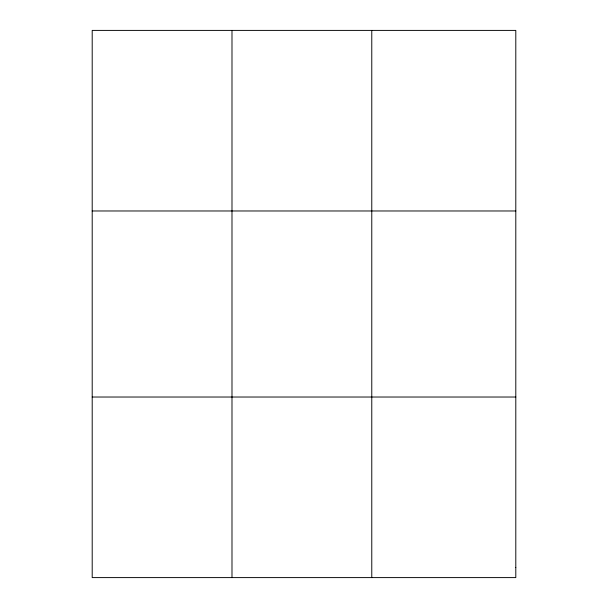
<?xml version="1.0" encoding="UTF-8"?>
<svg xmlns="http://www.w3.org/2000/svg" width="608" height="608" viewBox="0 0 608 608"><rect width="100%" height="100%" fill="white"/><g stroke="black" fill="none" stroke-linecap="round" stroke-linejoin="round"><path stroke-width="0.91" d="M231.99 577.6L231.99 30.4M371.777 577.6L371.777 30.4M92.203 210.976L515.797 210.976M92.203 397.024L515.797 397.024M515.797 567.568L515.797 577.6L92.203 577.6L92.203 30.4L515.797 30.4L515.797 567.568"/></g></svg>
